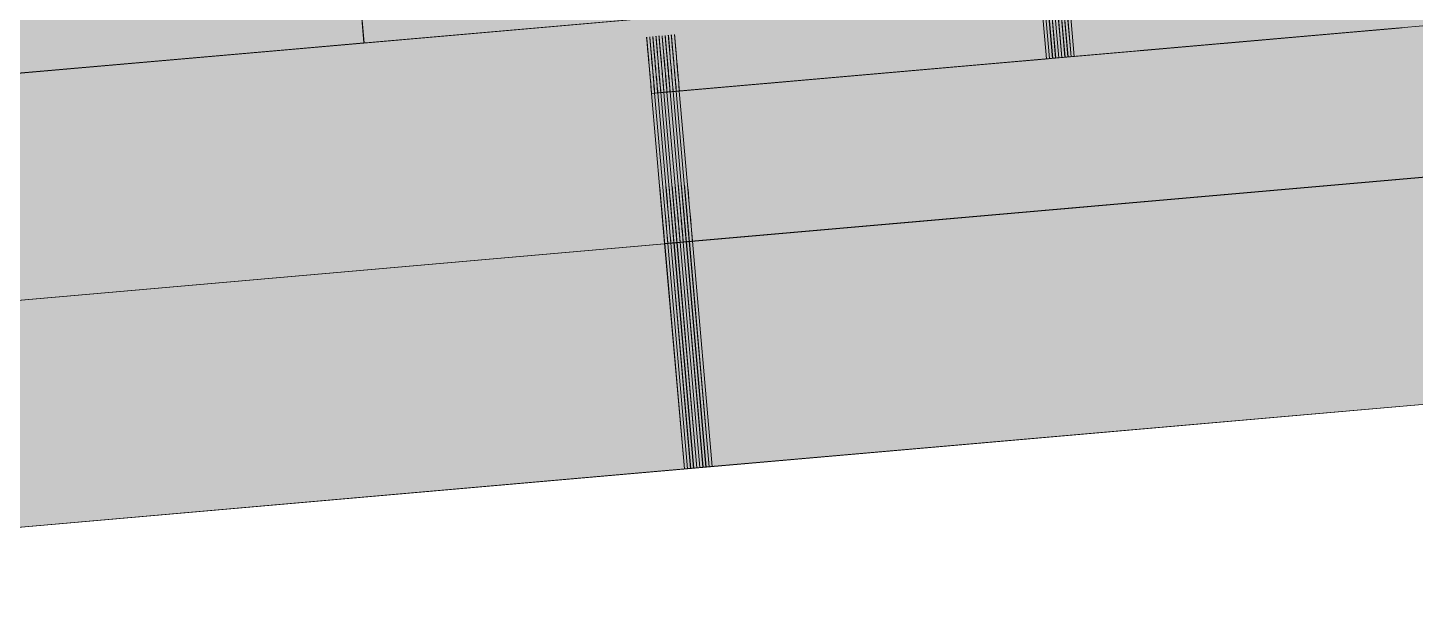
# Model space of a CAD drawing. Header units: millimetres. Extents: x 632 to 546626, y -3890 to 22200.
# Drawn here: x 370540.5 to 370558.92, y 16843.47 to 16851.16 of the extents above; entities that cross this region are included whole.
import ezdxf

# ---------------------------------------------------------------- set-up
doc = ezdxf.new("R2010")
doc.units = ezdxf.units.MM
doc.layers.add('A-270-M_ROOF', color=132, linetype='Continuous', lineweight=13)
doc.layers.add('A-770-ME_FFE_SA', color=91, linetype='Continuous', lineweight=13)

# ---------------------------------------------------------------- blocks, each defined once
blk = doc.blocks.new('Static Line_Sayfa_Metal Deck_Pan Mount - Up to 15 _ pitch - Max 2 Users-1845874-S6_501-SECTION A6')
at = {"layer": 'A-770-ME_FFE_SA', "lineweight": 5, "transparency": 33554432}
for points in [[(4548485.55, 16846.463), (4548530.379, 16850.385), (4548544.175, 16901.871), (4548684.179, 16914.12), (4548706.706, 16865.811), (4548751.534, 16869.733), (4548751.273, 16872.722), (4548708.537, 16868.983), (4548686.01, 16917.291), (4548541.814, 16904.65), (4548528.025, 16853.19), (4548485.289, 16849.451), (4548485.518, 16846.834)], [(4548506.273, 16851.037), (4548705.512, 16868.468), (4548701.285, 16916.782), (4548502.046, 16899.351), (4548504.112, 16875.742)], [(4548506.314, 16851.04), (4548705.553, 16868.471), (4548701.326, 16916.786), (4548502.087, 16899.355), (4548504.153, 16875.742)], [(4548506.355, 16851.044), (4548705.594, 16868.475), (4548701.367, 16916.789), (4548502.128, 16899.358), (4548504.194, 16875.742)], [(4548506.396, 16851.047), (4548705.635, 16868.479), (4548701.408, 16916.793), (4548502.169, 16899.362), (4548504.236, 16875.742)], [(4548506.437, 16851.051), (4548705.676, 16868.482), (4548701.449, 16916.797), (4548502.21, 16899.366), (4548504.277, 16875.742)], [(4548506.478, 16851.055), (4548705.717, 16868.486), (4548701.49, 16916.8), (4548502.251, 16899.369), (4548504.318, 16875.742)], [(4548506.519, 16851.058), (4548705.758, 16868.489), (4548701.531, 16916.804), (4548502.292, 16899.373), (4548504.359, 16875.742)], [(4548506.56, 16851.062), (4548705.799, 16868.493), (4548701.572, 16916.807), (4548502.333, 16899.376), (4548504.401, 16875.742)], [(4548506.601, 16851.065), (4548705.84, 16868.497), (4548701.613, 16916.811), (4548502.374, 16899.38), (4548504.442, 16875.742)], [(4548506.642, 16851.069), (4548705.881, 16868.5), (4548701.654, 16916.815), (4548502.415, 16899.383), (4548504.483, 16875.742)], [(4548506.449, 16849.044), (4548705.688, 16866.476), (4548701.461, 16914.79), (4548502.222, 16897.359), (4548504.113, 16875.742)], [(4548506.49, 16849.048), (4548705.729, 16866.479), (4548701.502, 16914.794), (4548502.263, 16897.362), (4548504.154, 16875.742)], [(4548506.531, 16849.052), (4548705.77, 16866.483), (4548701.543, 16914.797), (4548502.304, 16897.366), (4548504.195, 16875.742)], [(4548506.572, 16849.055), (4548705.811, 16866.486), (4548701.584, 16914.801), (4548502.345, 16897.37), (4548504.237, 16875.742)], [(4548506.613, 16849.059), (4548705.852, 16866.49), (4548701.624, 16914.804), (4548502.386, 16897.373), (4548504.278, 16875.742)], [(4548506.654, 16849.062), (4548705.893, 16866.494), (4548701.665, 16914.808), (4548502.427, 16897.377), (4548504.319, 16875.742)], [(4548506.695, 16849.066), (4548705.934, 16866.497), (4548701.706, 16914.812), (4548502.468, 16897.38), (4548504.361, 16875.742)], [(4548506.736, 16849.07), (4548705.975, 16866.501), (4548701.747, 16914.815), (4548502.509, 16897.384), (4548504.402, 16875.742)], [(4548506.777, 16849.073), (4548706.015, 16866.504), (4548701.788, 16914.819), (4548502.55, 16897.388), (4548504.443, 16875.742)], [(4548506.818, 16849.077), (4548706.056, 16866.508), (4548701.829, 16914.822), (4548502.59, 16897.391), (4548504.485, 16875.742)], [(4548506.774, 16845.308), (4548706.013, 16862.739), (4548705.751, 16865.728), (4548506.64, 16846.834)], [(4548506.776, 16845.308), (4548706.014, 16862.739), (4548705.753, 16865.728), (4548506.642, 16846.834)], [(4548506.815, 16845.312), (4548706.054, 16862.743), (4548705.792, 16865.731), (4548506.682, 16846.834)], [(4548506.817, 16845.312), (4548706.055, 16862.743), (4548705.794, 16865.732), (4548506.683, 16846.834)], [(4548506.856, 16845.315), (4548706.095, 16862.746), (4548705.833, 16865.735), (4548506.723, 16846.834)], [(4548506.858, 16845.315), (4548706.096, 16862.747), (4548705.835, 16865.735), (4548506.725, 16846.834)], [(4548506.897, 16845.319), (4548706.136, 16862.75), (4548705.874, 16865.739), (4548506.764, 16846.834)], [(4548506.898, 16845.319), (4548706.137, 16862.75), (4548705.876, 16865.739), (4548506.766, 16846.834)], [(4548506.938, 16845.322), (4548706.177, 16862.754), (4548705.915, 16865.742), (4548506.806, 16846.834)], [(4548506.939, 16845.323), (4548706.178, 16862.754), (4548705.917, 16865.742), (4548506.807, 16846.834)], [(4548506.979, 16845.326), (4548706.218, 16862.757), (4548705.956, 16865.746), (4548506.847, 16846.834)], [(4548506.98, 16845.326), (4548706.219, 16862.757), (4548705.958, 16865.746), (4548506.849, 16846.834)], [(4548507.02, 16845.33), (4548706.259, 16862.761), (4548705.997, 16865.749), (4548506.888, 16846.834)], [(4548507.021, 16845.33), (4548706.26, 16862.761), (4548705.999, 16865.749), (4548506.89, 16846.834)], [(4548507.061, 16845.333), (4548706.293, 16862.844), (4548706.038, 16865.753), (4548506.929, 16846.834)], [(4548507.062, 16845.333), (4548706.293, 16862.863), (4548706.04, 16865.753), (4548506.931, 16846.834)], [(4548507.102, 16845.337), (4548706.293, 16863.316), (4548706.079, 16865.756), (4548506.971, 16846.834)], [(4548507.103, 16845.337), (4548706.293, 16863.335), (4548706.081, 16865.757), (4548506.972, 16846.834)], [(4548507.143, 16845.34), (4548706.293, 16863.788), (4548706.12, 16865.76), (4548507.012, 16846.834)], [(4548507.144, 16845.34), (4548706.293, 16863.807), (4548706.122, 16865.76), (4548507.014, 16846.834)], [(4548485.812, 16843.474), (4548530.641, 16847.396), (4548530.379, 16850.385), (4548485.55, 16846.463)], [(4548485.814, 16843.474), (4548530.642, 16847.396), (4548530.381, 16850.385), (4548485.552, 16846.463)], [(4548485.815, 16843.474), (4548530.644, 16847.396), (4548530.382, 16850.385), (4548485.553, 16846.463)]]:
    blk.add_hatch(color=256, dxfattribs=at).paths.add_polyline_path(points)
at = {"layer": 'A-770-ME_FFE_SA', "lineweight": 5}
for p, q in [((4548528.025, 16853.19), (4548485.289, 16849.451)), ((4548485.293, 16849.452), (4548528.025, 16853.19)), ((4548502.521, 16850.959), (4548502.391, 16852.453)), ((4548502.523, 16850.959), (4548502.392, 16852.453)), ((4548502.525, 16850.959), (4548502.394, 16852.454)), ((4548516.28, 16851.159), (4548529.39, 16852.306)), ((4548516.28, 16851.159), (4548529.39, 16852.306)), ((4548511.464, 16852.058), (4548511.579, 16850.748)), ((4548511.466, 16852.058), (4548511.581, 16850.748)), ((4548511.505, 16852.062), (4548511.62, 16850.751)), ((4548511.507, 16852.062), (4548511.622, 16850.751)), ((4548511.546, 16852.065), (4548511.661, 16850.755)), ((4548511.548, 16852.066), (4548511.663, 16850.755)), ((4548511.587, 16852.069), (4548511.702, 16850.758)), ((4548511.589, 16852.069), (4548511.704, 16850.758)), ((4548511.628, 16852.073), (4548511.743, 16850.762)), ((4548511.63, 16852.073), (4548511.745, 16850.762)), ((4548511.669, 16852.076), (4548511.784, 16850.765)), ((4548511.671, 16852.076), (4548511.786, 16850.766)), ((4548511.71, 16852.08), (4548511.825, 16850.769)), ((4548511.712, 16852.08), (4548511.827, 16850.769)), ((4548511.751, 16852.083), (4548511.866, 16850.773)), ((4548511.753, 16852.083), (4548511.868, 16850.773)), ((4548511.792, 16852.087), (4548511.907, 16850.776)), ((4548511.794, 16852.087), (4548511.909, 16850.776)), ((4548511.833, 16852.09), (4548511.948, 16850.78)), ((4548511.835, 16852.091), (4548511.95, 16850.78)), ((4548516.28, 16851.159), (4548525.029, 16851.924)), ((4548516.28, 16851.159), (4548525.029, 16851.924)), ((4548512.824, 16850.857), (4548516.267, 16851.158)), ((4548512.824, 16850.857), (4548516.267, 16851.158)), ((4548512.824, 16850.857), (4548516.268, 16851.158)), ((4548512.824, 16850.857), (4548516.268, 16851.158)), ((4548512.824, 16850.856), (4548516.226, 16851.154)), ((4548512.824, 16850.856), (4548516.226, 16851.154)), ((4548512.824, 16850.856), (4548516.227, 16851.154)), ((4548512.824, 16850.856), (4548516.228, 16851.154)), ((4548512.826, 16850.857), (4548516.294, 16851.16)), ((4548512.826, 16850.857), (4548516.294, 16851.16)), ((4548512.826, 16850.857), (4548516.292, 16851.16)), ((4548512.826, 16850.857), (4548516.292, 16851.16)), ((4548512.828, 16850.857), (4548516.261, 16851.157)), ((4548512.828, 16850.857), (4548516.261, 16851.157)), ((4548512.828, 16850.857), (4548516.259, 16851.157)), ((4548512.828, 16850.857), (4548516.259, 16851.157)), ((4548512.83, 16850.857), (4548516.228, 16851.154)), ((4548512.83, 16850.857), (4548516.228, 16851.154)), ((4548512.83, 16850.857), (4548516.227, 16851.154)), ((4548512.83, 16850.857), (4548516.227, 16851.154)), ((4548512.834, 16850.857), (4548516.196, 16851.151)), ((4548512.834, 16850.857), (4548516.196, 16851.151)), ((4548512.834, 16850.857), (4548516.194, 16851.151)), ((4548512.834, 16850.857), (4548516.194, 16851.151)), ((4548516.3, 16851.161), (4548513.864, 16850.947)), ((4548516.3, 16851.161), (4548513.864, 16850.947)), ((4548516.3, 16851.161), (4548513.865, 16850.948)), ((4548516.3, 16851.161), (4548513.865, 16850.948)), ((4548516.299, 16851.161), (4548513.865, 16850.948)), ((4548516.299, 16851.161), (4548513.865, 16850.948)), ((4548516.299, 16851.16), (4548513.866, 16850.948)), ((4548516.299, 16851.16), (4548513.866, 16850.948)), ((4548516.298, 16851.16), (4548513.886, 16850.949)), ((4548516.298, 16851.16), (4548513.888, 16850.95)), ((4548516.298, 16851.16), (4548513.927, 16850.953)), ((4548516.298, 16851.16), (4548513.929, 16850.953)), ((4548516.297, 16851.16), (4548513.968, 16850.957)), ((4548516.297, 16851.16), (4548513.97, 16850.957)), ((4548495.254, 16850.323), (4548502.525, 16850.959)), ((4548501.547, 16850.874), (4548502.521, 16850.959)), ((4548501.549, 16850.874), (4548502.523, 16850.959)), ((4548501.549, 16850.874), (4548502.523, 16850.959)), ((4548501.551, 16850.874), (4548502.525, 16850.959)), ((4548513.866, 16850.948), (4548511.483, 16850.739)), ((4548513.866, 16850.948), (4548511.485, 16850.739)), ((4548513.864, 16850.947), (4548511.524, 16850.743)), ((4548513.864, 16850.947), (4548511.526, 16850.743)), ((4548495.251, 16850.323), (4548501.547, 16850.874)), ((4548495.251, 16850.323), (4548501.547, 16850.874)), ((4548495.253, 16850.323), (4548501.549, 16850.874)), ((4548495.253, 16850.323), (4548501.549, 16850.874)), ((4548495.254, 16850.323), (4548501.551, 16850.874)), ((4548513.722, 16850.935), (4548506.338, 16850.289)), ((4548513.724, 16850.935), (4548506.34, 16850.289)), ((4548513.763, 16850.939), (4548506.379, 16850.293)), ((4548513.765, 16850.939), (4548506.381, 16850.293)), ((4548513.804, 16850.942), (4548506.42, 16850.296)), ((4548513.806, 16850.942), (4548506.422, 16850.296)), ((4548513.845, 16850.946), (4548506.461, 16850.3)), ((4548513.847, 16850.946), (4548511.444, 16850.736)), ((4548511.606, 16850.75), (4548506.625, 16850.314)), ((4548511.608, 16850.75), (4548506.627, 16850.314)), ((4548511.649, 16850.754), (4548506.668, 16850.318)), ((4548511.688, 16850.757), (4548506.707, 16850.321)), ((4548511.69, 16850.757), (4548508.044, 16850.438)), ((4548511.444, 16850.736), (4548509.381, 16850.555)), ((4548511.483, 16850.739), (4548509.42, 16850.559)), ((4548511.485, 16850.739), (4548509.422, 16850.559)), ((4548511.524, 16850.743), (4548509.461, 16850.562)), ((4548511.526, 16850.743), (4548509.463, 16850.562)), ((4548511.565, 16850.746), (4548509.502, 16850.566)), ((4548511.567, 16850.747), (4548509.504, 16850.566)), ((4548511.647, 16850.754), (4548509.584, 16850.573)), ((4548509.502, 16850.566), (4548506.584, 16850.311)), ((4548509.381, 16850.555), (4548506.802, 16850.33)), ((4548509.42, 16850.559), (4548506.842, 16850.333)), ((4548507.839, 16850.42), (4548506.843, 16850.333)), ((4548507.878, 16850.424), (4548506.882, 16850.337)), ((4548509.463, 16850.562), (4548506.884, 16850.337)), ((4548507.921, 16850.427), (4548506.925, 16850.34)), ((4548508.001, 16850.434), (4548507.005, 16850.347)), ((4548508.044, 16850.438), (4548507.048, 16850.351)), ((4548509.422, 16850.559), (4548507.839, 16850.42)), ((4548509.461, 16850.562), (4548507.878, 16850.424)), ((4548509.504, 16850.566), (4548507.921, 16850.427)), ((4548509.584, 16850.573), (4548508.001, 16850.434)), ((4548485.55, 16846.463), (4548530.379, 16850.385)), ((4548485.55, 16846.463), (4548530.379, 16850.385)), ((4548530.379, 16850.385), (4548485.551, 16846.463)), ((4548485.552, 16846.463), (4548530.379, 16850.385)), ((4548530.379, 16850.385), (4548485.552, 16846.463)), ((4548485.553, 16846.463), (4548530.379, 16850.385)), ((4548530.379, 16850.385), (4548485.554, 16846.463)), ((4548530.379, 16850.385), (4548485.554, 16846.463)), ((4548506.338, 16850.289), (4548506.512, 16848.297)), ((4548506.379, 16850.293), (4548506.553, 16848.3)), ((4548506.42, 16850.296), (4548506.594, 16848.304)), ((4548506.461, 16850.3), (4548506.635, 16848.307)), ((4548506.802, 16850.33), (4548506.463, 16850.3)), ((4548506.842, 16850.333), (4548506.502, 16850.303)), ((4548506.502, 16850.303), (4548506.676, 16848.311)), ((4548506.843, 16850.333), (4548506.504, 16850.304)), ((4548530.379, 16850.385), (4548506.512, 16848.297)), ((4548506.882, 16850.337), (4548506.543, 16850.307)), ((4548506.543, 16850.307), (4548506.717, 16848.315)), ((4548506.884, 16850.337), (4548506.545, 16850.307)), ((4548506.584, 16850.311), (4548506.758, 16848.318)), ((4548506.925, 16850.34), (4548506.586, 16850.311)), ((4548506.625, 16850.314), (4548506.799, 16848.322)), ((4548507.005, 16850.347), (4548506.666, 16850.318)), ((4548506.666, 16850.318), (4548506.84, 16848.325)), ((4548506.707, 16850.321), (4548506.881, 16848.329)), ((4548507.048, 16850.351), (4548506.709, 16850.321)), ((4548530.379, 16850.385), (4548516.474, 16849.168)), ((4548516.474, 16849.168), (4548530.379, 16850.385)), ((4548530.379, 16850.385), (4548516.474, 16849.168)), ((4548516.474, 16849.168), (4548530.379, 16850.385)), ((4548530.379, 16850.385), (4548516.474, 16849.168)), ((4548516.474, 16849.168), (4548530.379, 16850.385)), ((4548506.512, 16848.297), (4548516.474, 16849.168)), ((4548506.513, 16848.297), (4548516.474, 16849.168)), ((4548506.514, 16848.297), (4548516.474, 16849.168)), ((4548506.514, 16848.297), (4548516.474, 16849.168)), ((4548506.514, 16848.297), (4548516.474, 16849.168)), ((4548516.474, 16849.168), (4548506.514, 16848.297)), ((4548516.474, 16849.168), (4548506.553, 16848.3)), ((4548506.554, 16848.3), (4548516.474, 16849.168)), ((4548506.555, 16848.3), (4548516.474, 16849.168)), ((4548506.555, 16848.3), (4548516.474, 16849.168)), ((4548506.555, 16848.3), (4548516.474, 16849.168)), ((4548516.474, 16849.168), (4548506.555, 16848.3)), ((4548516.474, 16849.168), (4548506.594, 16848.304)), ((4548506.595, 16848.304), (4548516.474, 16849.168)), ((4548506.596, 16848.304), (4548516.474, 16849.168)), ((4548506.596, 16848.304), (4548516.474, 16849.168)), ((4548516.474, 16849.168), (4548506.596, 16848.304)), ((4548516.474, 16849.168), (4548506.635, 16848.307)), ((4548506.636, 16848.307), (4548516.474, 16849.168)), ((4548506.637, 16848.308), (4548516.474, 16849.168)), ((4548506.637, 16848.308), (4548516.474, 16849.168)), ((4548516.474, 16849.168), (4548506.637, 16848.308)), ((4548516.474, 16849.168), (4548506.676, 16848.311)), ((4548506.677, 16848.311), (4548516.474, 16849.168)), ((4548506.678, 16848.311), (4548516.474, 16849.168)), ((4548506.678, 16848.311), (4548516.474, 16849.168)), ((4548516.474, 16849.168), (4548506.678, 16848.311)), ((4548516.474, 16849.168), (4548506.717, 16848.315)), ((4548506.718, 16848.315), (4548516.474, 16849.168)), ((4548506.719, 16848.315), (4548516.474, 16849.168)), ((4548506.719, 16848.315), (4548516.474, 16849.168)), ((4548516.474, 16849.168), (4548506.719, 16848.315)), ((4548516.474, 16849.168), (4548506.758, 16848.318)), ((4548506.759, 16848.318), (4548516.474, 16849.168)), ((4548506.76, 16848.318), (4548516.474, 16849.168)), ((4548506.76, 16848.318), (4548516.474, 16849.168)), ((4548516.474, 16849.168), (4548506.76, 16848.318)), ((4548516.474, 16849.168), (4548506.799, 16848.322)), ((4548506.8, 16848.322), (4548516.474, 16849.168)), ((4548506.801, 16848.322), (4548516.474, 16849.168)), ((4548506.801, 16848.322), (4548516.474, 16849.168)), ((4548516.474, 16849.168), (4548506.801, 16848.322)), ((4548516.474, 16849.168), (4548506.84, 16848.325)), ((4548506.841, 16848.325), (4548516.474, 16849.168)), ((4548506.842, 16848.325), (4548516.474, 16849.168)), ((4548506.842, 16848.325), (4548516.474, 16849.168)), ((4548516.474, 16849.168), (4548506.842, 16848.326)), ((4548516.474, 16849.168), (4548506.881, 16848.329)), ((4548506.882, 16848.329), (4548516.474, 16849.168)), ((4548506.883, 16848.329), (4548516.474, 16849.168)), ((4548506.883, 16848.329), (4548516.474, 16849.168)), ((4548516.474, 16849.168), (4548506.883, 16848.329)), ((4548511.577, 16848.74), (4548516.473, 16849.168)), ((4548513.937, 16848.946), (4548516.474, 16849.168)), ((4548513.978, 16848.95), (4548516.473, 16849.168)), ((4548514.019, 16848.953), (4548516.473, 16849.168)), ((4548514.021, 16848.954), (4548516.473, 16849.168)), ((4548514.06, 16848.957), (4548516.472, 16849.168)), ((4548514.062, 16848.957), (4548516.472, 16849.168)), ((4548514.101, 16848.961), (4548516.472, 16849.168)), ((4548514.103, 16848.961), (4548516.472, 16849.168)), ((4548514.142, 16848.964), (4548516.472, 16849.168)), ((4548514.144, 16848.964), (4548516.471, 16849.168)), ((4548506.801, 16848.322), (4548514.185, 16848.968)), ((4548511.534, 16848.736), (4548513.937, 16848.946)), ((4548511.575, 16848.74), (4548513.978, 16848.95)), ((4548511.616, 16848.743), (4548514.019, 16848.953)), ((4548511.618, 16848.743), (4548514.021, 16848.954)), ((4548511.657, 16848.747), (4548514.06, 16848.957)), ((4548511.659, 16848.747), (4548514.062, 16848.957)), ((4548511.698, 16848.75), (4548514.101, 16848.961)), ((4548511.7, 16848.751), (4548514.103, 16848.961)), ((4548511.739, 16848.754), (4548514.142, 16848.964)), ((4548511.741, 16848.754), (4548514.144, 16848.964)), ((4548511.78, 16848.758), (4548514.183, 16848.968)), ((4548511.821, 16848.761), (4548514.224, 16848.971)), ((4548511.823, 16848.761), (4548514.226, 16848.971)), ((4548511.862, 16848.765), (4548514.265, 16848.975)), ((4548511.864, 16848.765), (4548514.267, 16848.975)), ((4548506.596, 16848.304), (4548511.577, 16848.74)), ((4548509.512, 16848.559), (4548511.575, 16848.74)), ((4548509.553, 16848.563), (4548511.616, 16848.743)), ((4548509.555, 16848.563), (4548511.618, 16848.743)), ((4548509.594, 16848.566), (4548511.657, 16848.747)), ((4548509.596, 16848.566), (4548511.659, 16848.747)), ((4548509.635, 16848.57), (4548511.698, 16848.75)), ((4548509.637, 16848.57), (4548511.7, 16848.751)), ((4548509.676, 16848.573), (4548511.739, 16848.754)), ((4548509.678, 16848.574), (4548511.741, 16848.754)), ((4548509.717, 16848.577), (4548511.78, 16848.758)), ((4548509.758, 16848.581), (4548511.821, 16848.761)), ((4548509.76, 16848.581), (4548511.823, 16848.761)), ((4548509.799, 16848.584), (4548511.862, 16848.765)), ((4548509.801, 16848.584), (4548511.864, 16848.765)), ((4548506.883, 16848.329), (4548509.801, 16848.584)), ((4548507.888, 16848.417), (4548509.471, 16848.556)), ((4548507.929, 16848.421), (4548509.512, 16848.559)), ((4548507.97, 16848.424), (4548509.553, 16848.563)), ((4548507.972, 16848.424), (4548509.555, 16848.563)), ((4548508.011, 16848.428), (4548509.594, 16848.566)), ((4548508.013, 16848.428), (4548509.596, 16848.566)), ((4548508.052, 16848.431), (4548509.635, 16848.57)), ((4548508.054, 16848.432), (4548509.637, 16848.57)), ((4548508.093, 16848.435), (4548509.676, 16848.573)), ((4548508.095, 16848.435), (4548509.678, 16848.574)), ((4548508.134, 16848.439), (4548509.717, 16848.577)), ((4548508.175, 16848.442), (4548509.758, 16848.581)), ((4548508.177, 16848.442), (4548509.76, 16848.581)), ((4548508.216, 16848.446), (4548509.799, 16848.584)), ((4548509.471, 16848.556), (4548511.534, 16848.736)), ((4548506.893, 16848.33), (4548507.888, 16848.417)), ((4548506.934, 16848.334), (4548507.929, 16848.421)), ((4548506.975, 16848.337), (4548507.97, 16848.424)), ((4548506.977, 16848.337), (4548507.972, 16848.424)), ((4548507.016, 16848.341), (4548508.011, 16848.428)), ((4548507.018, 16848.341), (4548508.013, 16848.428)), ((4548507.057, 16848.344), (4548508.052, 16848.431)), ((4548507.059, 16848.344), (4548508.054, 16848.432)), ((4548507.098, 16848.348), (4548508.093, 16848.435)), ((4548507.1, 16848.348), (4548508.095, 16848.435)), ((4548507.139, 16848.351), (4548508.134, 16848.439)), ((4548507.18, 16848.355), (4548508.175, 16848.442)), ((4548507.182, 16848.355), (4548508.177, 16848.442)), ((4548507.221, 16848.359), (4548508.216, 16848.446)), ((4548506.774, 16845.308), (4548506.512, 16848.297)), ((4548506.513, 16848.297), (4548506.774, 16845.308)), ((4548506.514, 16848.297), (4548506.776, 16845.308)), ((4548506.776, 16845.308), (4548506.514, 16848.297)), ((4548506.553, 16848.3), (4548506.893, 16848.33)), ((4548506.815, 16845.312), (4548506.553, 16848.3)), ((4548506.554, 16848.3), (4548506.815, 16845.312)), ((4548506.555, 16848.3), (4548506.817, 16845.312)), ((4548506.817, 16845.312), (4548506.555, 16848.3)), ((4548506.594, 16848.304), (4548506.934, 16848.334)), ((4548506.856, 16845.315), (4548506.594, 16848.304)), ((4548506.595, 16848.304), (4548506.856, 16845.315)), ((4548506.596, 16848.304), (4548506.858, 16845.315)), ((4548506.858, 16845.315), (4548506.596, 16848.304)), ((4548506.635, 16848.307), (4548506.975, 16848.337)), ((4548506.897, 16845.319), (4548506.635, 16848.307)), ((4548506.636, 16848.307), (4548506.897, 16845.319)), ((4548506.637, 16848.308), (4548506.977, 16848.337)), ((4548506.637, 16848.308), (4548506.899, 16845.319)), ((4548506.898, 16845.319), (4548506.637, 16848.308)), ((4548506.676, 16848.311), (4548507.016, 16848.341)), ((4548506.938, 16845.322), (4548506.676, 16848.311)), ((4548506.677, 16848.311), (4548506.938, 16845.322)), ((4548506.678, 16848.311), (4548507.018, 16848.341)), ((4548506.678, 16848.311), (4548506.94, 16845.323)), ((4548506.939, 16845.323), (4548506.678, 16848.311)), ((4548506.717, 16848.315), (4548507.057, 16848.344)), ((4548506.979, 16845.326), (4548506.717, 16848.315)), ((4548506.718, 16848.315), (4548506.979, 16845.326)), ((4548506.719, 16848.315), (4548507.059, 16848.344)), ((4548506.719, 16848.315), (4548506.981, 16845.326)), ((4548506.98, 16845.326), (4548506.719, 16848.315)), ((4548506.758, 16848.318), (4548507.098, 16848.348)), ((4548507.02, 16845.33), (4548506.758, 16848.318)), ((4548506.759, 16848.318), (4548507.02, 16845.33)), ((4548506.76, 16848.318), (4548507.1, 16848.348)), ((4548506.76, 16848.318), (4548507.022, 16845.33)), ((4548507.021, 16845.33), (4548506.76, 16848.318)), ((4548506.799, 16848.322), (4548507.139, 16848.351)), ((4548507.061, 16845.333), (4548506.799, 16848.322)), ((4548506.8, 16848.322), (4548507.061, 16845.333)), ((4548506.801, 16848.322), (4548507.063, 16845.333)), ((4548507.062, 16845.333), (4548506.801, 16848.322)), ((4548506.84, 16848.325), (4548507.18, 16848.355)), ((4548507.102, 16845.337), (4548506.84, 16848.325)), ((4548506.841, 16848.325), (4548507.102, 16845.337)), ((4548506.842, 16848.326), (4548507.182, 16848.355)), ((4548506.842, 16848.326), (4548507.104, 16845.337)), ((4548507.103, 16845.337), (4548506.842, 16848.325)), ((4548506.881, 16848.329), (4548507.221, 16848.359)), ((4548507.143, 16845.34), (4548506.881, 16848.329)), ((4548506.882, 16848.329), (4548507.143, 16845.34)), ((4548506.883, 16848.329), (4548507.145, 16845.341)), ((4548507.144, 16845.34), (4548506.883, 16848.329)), ((4548530.641, 16847.396), (4548485.812, 16843.474)), ((4548485.813, 16843.474), (4548530.641, 16847.396)), ((4548485.814, 16843.474), (4548530.641, 16847.396)), ((4548530.641, 16847.396), (4548485.814, 16843.474)), ((4548530.641, 16847.396), (4548485.815, 16843.474)), ((4548485.816, 16843.474), (4548530.641, 16847.396)), ((4548530.641, 16847.396), (4548506.774, 16845.308)), ((4548530.641, 16847.396), (4548506.774, 16845.308)), ((4548530.641, 16847.396), (4548506.776, 16845.308)), ((4548530.641, 16847.396), (4548506.776, 16845.308)), ((4548530.641, 16847.396), (4548506.815, 16845.312)), ((4548530.641, 16847.396), (4548506.815, 16845.312)), ((4548530.641, 16847.396), (4548506.817, 16845.312)), ((4548530.641, 16847.396), (4548506.817, 16845.312)), ((4548530.641, 16847.396), (4548506.856, 16845.315)), ((4548530.641, 16847.396), (4548506.856, 16845.315)), ((4548530.641, 16847.396), (4548506.858, 16845.315)), ((4548530.641, 16847.396), (4548506.858, 16845.315)), ((4548530.641, 16847.396), (4548506.897, 16845.319)), ((4548530.641, 16847.396), (4548506.897, 16845.319)), ((4548530.641, 16847.396), (4548506.898, 16845.319)), ((4548530.641, 16847.396), (4548506.899, 16845.319)), ((4548530.641, 16847.396), (4548506.938, 16845.322)), ((4548530.641, 16847.396), (4548506.938, 16845.322)), ((4548530.641, 16847.396), (4548506.939, 16845.323)), ((4548530.641, 16847.396), (4548506.94, 16845.323)), ((4548530.641, 16847.396), (4548506.979, 16845.326)), ((4548530.641, 16847.396), (4548506.979, 16845.326)), ((4548530.641, 16847.396), (4548506.98, 16845.326)), ((4548530.641, 16847.396), (4548506.981, 16845.326)), ((4548530.641, 16847.396), (4548507.02, 16845.33)), ((4548530.641, 16847.396), (4548507.02, 16845.33)), ((4548530.641, 16847.396), (4548507.021, 16845.33)), ((4548530.641, 16847.396), (4548507.022, 16845.33)), ((4548530.641, 16847.396), (4548507.061, 16845.333)), ((4548530.641, 16847.396), (4548507.061, 16845.333)), ((4548530.641, 16847.396), (4548507.062, 16845.333)), ((4548530.641, 16847.396), (4548507.063, 16845.333)), ((4548530.641, 16847.396), (4548507.102, 16845.337)), ((4548530.641, 16847.396), (4548507.102, 16845.337)), ((4548530.641, 16847.396), (4548507.103, 16845.337)), ((4548530.641, 16847.396), (4548507.104, 16845.337)), ((4548530.641, 16847.396), (4548507.143, 16845.34)), ((4548530.641, 16847.396), (4548507.143, 16845.34)), ((4548530.641, 16847.396), (4548507.144, 16845.34)), ((4548530.641, 16847.396), (4548507.145, 16845.341))]:
    blk.add_line(p, q, dxfattribs=at)
for centre, start_param, end_param in [((4548506.251, 16851.285), 3.141593, 4.460213), ((4548506.253, 16851.285), 1.822956, 2.042798), ((4548506.292, 16851.289), 4.240457, 4.460263), ((4548506.294, 16851.289), 1.822956, 2.702007), ((4548506.333, 16851.292), 4.240457, 4.460225), ((4548506.335, 16851.293), 1.822956, 2.042681), ((4548506.374, 16851.296), 4.240457, 4.460193), ((4548506.376, 16851.296), 1.822956, 2.042681), ((4548506.415, 16851.3), 4.240457, 4.460225), ((4548506.417, 16851.3), 1.822956, 2.042741), ((4548506.456, 16851.303), 4.240457, 4.460257), ((4548506.458, 16851.303), 1.822956, 2.702082), ((4548506.497, 16851.307), 4.240457, 4.460225), ((4548506.499, 16851.307), 1.822956, 2.04267), ((4548506.538, 16851.31), 4.240457, 4.460199), ((4548506.54, 16851.31), 1.822956, 2.702007), ((4548506.579, 16851.314), 3.800911, 4.460246), ((4548506.581, 16851.314), 1.822956, 2.042741), ((4548506.62, 16851.318), 3.581138, 4.460237), ((4548506.622, 16851.318), 1.822956, 2.042741), ((4548506.253, 16851.285), 2.042729, 2.262473), ((4548506.292, 16851.289), 3.581138, 4.240453), ((4548506.333, 16851.292), 4.020684, 4.24041), ((4548506.335, 16851.293), 2.042729, 2.262554), ((4548506.374, 16851.296), 3.581138, 4.240489), ((4548506.376, 16851.296), 2.042729, 2.262554), ((4548506.415, 16851.3), 4.020684, 4.240481), ((4548506.417, 16851.3), 2.042729, 2.262455), ((4548506.456, 16851.303), 4.020684, 4.240481), ((4548506.497, 16851.307), 4.020684, 4.240423), ((4548506.499, 16851.307), 2.042729, 2.262538), ((4548506.538, 16851.31), 4.020684, 4.240494), ((4548506.581, 16851.314), 2.042729, 2.262455), ((4548506.622, 16851.318), 2.042729, 2.26252), ((4548506.253, 16851.285), 2.262501, 2.482228), ((4548506.333, 16851.292), 3.581138, 4.020703), ((4548506.335, 16851.293), 2.262501, 2.702014), ((4548506.376, 16851.296), 2.262501, 2.482309), ((4548506.415, 16851.3), 3.800911, 4.020715), ((4548506.417, 16851.3), 2.262501, 2.482309), ((4548506.456, 16851.303), 3.800911, 4.020697), ((4548506.497, 16851.307), 3.800911, 4.02078), ((4548506.499, 16851.307), 2.262501, 2.482208), ((4548506.538, 16851.31), 3.800911, 4.020796), ((4548506.581, 16851.314), 2.262501, 2.482205), ((4548506.622, 16851.318), 2.262501, 2.482105), ((4548506.253, 16851.285), 2.482274, 2.702104), ((4548506.376, 16851.296), 2.482274, 2.701963), ((4548506.374, 16851.296), 3.141593, 3.581172), ((4548506.376, 16851.296), 2.702047, 2.921948), ((4548506.415, 16851.3), 3.581138, 3.800841), ((4548506.417, 16851.3), 2.482274, 2.702081), ((4548506.415, 16851.3), 3.361365, 3.581203), ((4548506.417, 16851.3), 2.702047, 2.921796), ((4548506.456, 16851.303), 3.581138, 3.800841), ((4548506.456, 16851.303), 3.361365, 3.581203), ((4548506.458, 16851.303), 2.702047, 3.141615), ((4548506.497, 16851.307), 3.581138, 3.800818), ((4548506.499, 16851.307), 2.482274, 2.702081), ((4548506.497, 16851.307), 3.361365, 3.581203), ((4548506.499, 16851.307), 2.702047, 2.921796), ((4548506.538, 16851.31), 3.581138, 3.800838), ((4548506.538, 16851.31), 3.141593, 3.581211), ((4548506.54, 16851.31), 2.702047, 3.141615), ((4548506.579, 16851.314), 3.581138, 3.800922), ((4548506.581, 16851.314), 2.482274, 2.702079), ((4548506.579, 16851.314), 3.361365, 3.581203), ((4548506.581, 16851.314), 2.702047, 3.141559), ((4548506.622, 16851.318), 2.482274, 2.702078), ((4548506.62, 16851.318), 3.141593, 3.581172), ((4548506.622, 16851.318), 2.702047, 2.921948), ((4548506.253, 16851.285), 2.702047, 3.141615), ((4548506.292, 16851.289), 3.141593, 3.581211), ((4548506.294, 16851.289), 2.702047, 3.141484), ((4548506.333, 16851.292), 3.141593, 3.581172), ((4548506.335, 16851.293), 2.702047, 3.141615), ((4548506.376, 16851.296), 2.92182, 3.141459), ((4548506.415, 16851.3), 3.141593, 3.361471), ((4548506.417, 16851.3), 2.92182, 3.141459), ((4548506.456, 16851.303), 3.141593, 3.361347), ((4548506.497, 16851.307), 3.141593, 3.361347), ((4548506.499, 16851.307), 2.92182, 3.141589), ((4548506.579, 16851.314), 3.141593, 3.361347), ((4548506.622, 16851.318), 2.92182, 3.141459), ((4548506.426, 16849.293), 3.581248, 4.46023), ((4548506.427, 16849.293), 1.822929, 2.702047), ((4548506.467, 16849.296), 3.581055, 4.46023), ((4548506.468, 16849.297), 1.82295, 2.702047), ((4548506.508, 16849.3), 3.581151, 4.46023), ((4548506.509, 16849.3), 1.822924, 2.702047), ((4548506.549, 16849.304), 3.361433, 4.46023), ((4548506.55, 16849.304), 1.822996, 2.92182), ((4548506.59, 16849.307), 4.240537, 4.46023), ((4548506.591, 16849.307), 1.822957, 2.042729), ((4548506.63, 16849.311), 4.240454, 4.46023), ((4548506.632, 16849.311), 1.822983, 2.042729), ((4548506.671, 16849.314), 4.240454, 4.46023), ((4548506.673, 16849.315), 1.822983, 2.042729), ((4548506.712, 16849.318), 3.58113, 4.46023), ((4548506.714, 16849.318), 1.822982, 2.702047), ((4548506.753, 16849.322), 4.240513, 4.46023), ((4548506.755, 16849.322), 1.822983, 2.042729), ((4548506.794, 16849.325), 3.58113, 4.46023), ((4548506.796, 16849.325), 1.82295, 2.702047), ((4548506.59, 16849.307), 4.020663, 4.240457), ((4548506.591, 16849.307), 2.042755, 2.482274), ((4548506.63, 16849.311), 4.020663, 4.240457), ((4548506.632, 16849.311), 2.042707, 2.262501), ((4548506.671, 16849.314), 4.020663, 4.240457), ((4548506.673, 16849.315), 2.042707, 2.262501), ((4548506.753, 16849.322), 4.020647, 4.240457), ((4548506.755, 16849.322), 2.042707, 2.262501), ((4548506.59, 16849.307), 3.800825, 4.020684), ((4548506.63, 16849.311), 3.800928, 4.020684), ((4548506.632, 16849.311), 2.262564, 2.482274), ((4548506.671, 16849.314), 3.800905, 4.020684), ((4548506.673, 16849.315), 2.262465, 2.482274), ((4548506.753, 16849.322), 3.800805, 4.020684), ((4548506.755, 16849.322), 2.262465, 2.482274), ((4548506.426, 16849.293), 3.36128, 3.581138), ((4548506.427, 16849.293), 2.702189, 2.92182), ((4548506.467, 16849.296), 3.361404, 3.581138), ((4548506.468, 16849.297), 2.702071, 2.92182), ((4548506.508, 16849.3), 3.361454, 3.581138), ((4548506.509, 16849.3), 2.702071, 2.92182), ((4548506.59, 16849.307), 3.581259, 3.800911), ((4548506.591, 16849.307), 2.482237, 2.702047), ((4548506.59, 16849.307), 3.361329, 3.581138), ((4548506.591, 16849.307), 2.702097, 2.92182), ((4548506.63, 16849.311), 3.581262, 3.800911), ((4548506.632, 16849.311), 2.482237, 2.702047), ((4548506.63, 16849.311), 3.361205, 3.581138), ((4548506.632, 16849.311), 2.702097, 2.92182), ((4548506.671, 16849.314), 3.581236, 3.800911), ((4548506.673, 16849.315), 2.48234, 2.702047), ((4548506.671, 16849.314), 3.361177, 3.581138), ((4548506.673, 16849.315), 2.702071, 2.92182), ((4548506.712, 16849.318), 3.361305, 3.581138), ((4548506.714, 16849.318), 2.70193, 2.92182), ((4548506.753, 16849.322), 3.581236, 3.800911), ((4548506.755, 16849.322), 2.482217, 2.702047), ((4548506.753, 16849.322), 3.361305, 3.581138), ((4548506.755, 16849.322), 2.702048, 2.92182), ((4548506.794, 16849.325), 3.361305, 3.581138), ((4548506.796, 16849.325), 2.702071, 2.92182), ((4548506.426, 16849.293), 3.14144, 3.361365), ((4548506.427, 16849.293), 2.921821, 3.141593), ((4548506.467, 16849.296), 3.14144, 3.361365), ((4548506.468, 16849.297), 2.921793, 3.141593), ((4548506.508, 16849.3), 3.141622, 3.361365), ((4548506.509, 16849.3), 2.921821, 3.141593), ((4548506.549, 16849.304), 3.141622, 3.361365), ((4548506.55, 16849.304), 2.921846, 3.141593), ((4548506.59, 16849.307), 3.141622, 3.361365), ((4548506.591, 16849.307), 2.921945, 3.141593), ((4548506.63, 16849.311), 3.141622, 3.361365), ((4548506.632, 16849.311), 2.921945, 3.141593), ((4548506.671, 16849.314), 3.141724, 3.361365), ((4548506.673, 16849.315), 2.921821, 3.141593), ((4548506.712, 16849.318), 3.141596, 3.361365), ((4548506.714, 16849.318), 2.92192, 3.141593), ((4548506.753, 16849.322), 3.141466, 3.361365), ((4548506.755, 16849.322), 2.92192, 3.141593), ((4548506.794, 16849.325), 3.141596, 3.361365), ((4548506.796, 16849.325), 2.921945, 3.141593)]:
    blk.add_ellipse(centre, major_axis=(-0.087, 0.996), ratio=0.000007, start_param=start_param, end_param=end_param, dxfattribs=at)
blk = doc.blocks.new('25021-APA-ZZ-ZZ-M3-AR-000001_V3_rvt-6-S6_501-SECTION A6')
at = {"layer": 'A-270-M_ROOF', "transparency": 33554432}
blk.add_hatch(color=9, dxfattribs=at).paths.add_polyline_path([(4535648.823, 15720.383), (4558304.614, 17702.508), (4578095.614, 15971.02), (4578095.614, 16011.173), (4558304.614, 17742.661), (4535648.823, 15760.536)])
at = {"layer": 'A-270-M_ROOF', "lineweight": 5}
h = blk.add_hatch(dxfattribs=at)
h.set_pattern_fill('FP_24', angle=-135, style=0, pattern_type=2)
h.set_pattern_definition([(40, (4563344.46, -4e-06), (-192.8363, 229.8133), []), (130, (4563344.46, -4e-06), (-229.8133, -192.8363), [])])
h.paths.add_polyline_path([(4535648.823, 15599.925), (4558304.614, 17582.05), (4578095.614, 15850.562), (4578095.614, 15971.02), (4558304.614, 17702.508), (4535648.823, 15720.383)])
at = {"layer": 'A-270-M_ROOF', "color": 53, "lineweight": 5}
for p, q in [((4548530.641, 16847.396), (4548507.144, 16845.34)), ((4548507.144, 16845.34), (4548530.641, 16847.396)), ((4548506.774, 16845.308), (4548485.815, 16843.474)), ((4548485.815, 16843.474), (4548506.774, 16845.308))]:
    blk.add_line(p, q, dxfattribs=at)
at = {"layer": 'A-770-ME_FFE_SA', "color": 53, "lineweight": 5}
blk.add_blockref('Static Line_Sayfa_Metal Deck_Pan Mount - Up to 15 _ pitch - Max 2 Users-1845874-S6_501-SECTION A6', (0, 0), dxfattribs=at)

msp = doc.modelspace()

# ---------------------------------------------------------------- block references
at = {"color": 10, "lineweight": 5}
msp.add_blockref('25021-APA-ZZ-ZZ-M3-AR-000001_V3_rvt-6-S6_501-SECTION A6', (-4177957.554, 0), dxfattribs=at)

doc.saveas('drawing.dxf')
